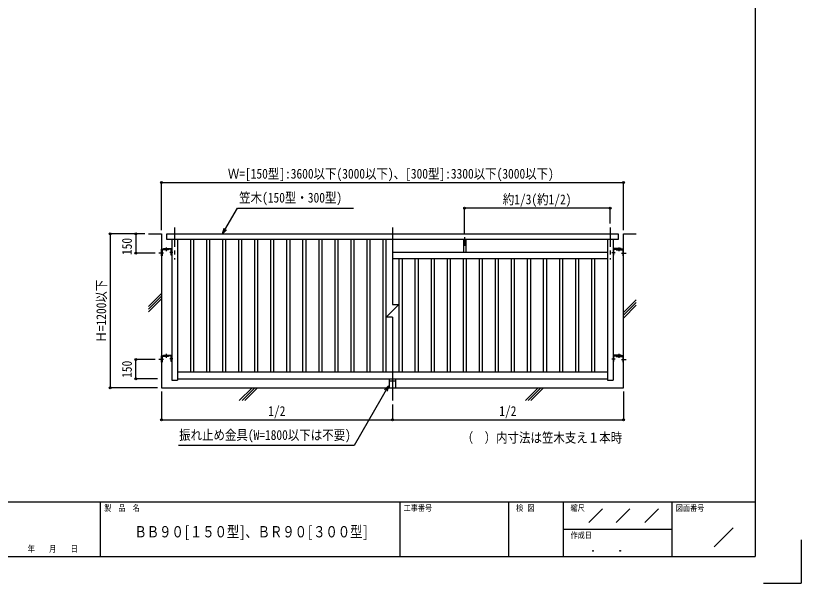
# Model space of a CAD drawing. Units: millimetres on the paper, scale 1:5. Extents: x -210 to 210, y -148 to 148.
# Drawn here: x 6 to 210, y -148.5 to -1 of the extents above; entities that cross this region are included whole.
import ezdxf
from ezdxf.enums import TextEntityAlignment as Align

# ---------------------------------------------------------------- set-up
doc = ezdxf.new("R2010")
doc.units = ezdxf.units.MM
doc.linetypes.add('CHAIN1', pattern=[8, 5, -1, 1, -1])
for name, color, linetype in [('0-1_02', 7, 'Continuous'), ('0-2_03', 6, 'Continuous'), ('1-5_図枠1_1', 7, 'Continuous')]:
    doc.layers.add(name, color=color, linetype=linetype)
doc.styles.add('ＭＳ ゴシック', font='')
doc.styles.add('ＭＳ 明朝', font='')
doc.styles.get('ＭＳ ゴシック').set_extended_font_data('MS Gothic')
doc.styles.get('ＭＳ 明朝').set_extended_font_data('MS Mincho')

msp = doc.modelspace()

# ---------------------------------------------------------------- linework, layer by layer
at = {"layer": '0-1_02', "linetype": 'CHAIN1'}
for p, q in [((47.233, -56.04), (47.233, -64.374)), ((160.399, -56.04), (160.399, -64.374)), ((122.566, -58.57), (122.566, -60.784))]:
    msp.add_line(p, q, dxfattribs=at)
at = {"layer": '0-1_02'}
for p, q in [((103.816, -56.04), (103.816, -76.04)), ((40.483, -57.707), (43.816, -57.707)), ((43.816, -57.707), (43.816, -97.707)), ((45.233, -57.707), (162.399, -57.707)), ((162.399, -57.707), (162.399, -59.207)), ((163.816, -57.707), (167.149, -57.707)), ((163.816, -97.707), (163.816, -57.707)), ((45.033, -61.207), (45.033, -62.207)), ((46.483, -59.207), (46.483, -95.707)), ((47.983, -59.207), (47.983, -95.707)), ((51.333, -59.207), (51.333, -93.674)), ((52.133, -59.207), (52.133, -93.674)), ((55.499, -59.207), (55.499, -93.674)), ((56.299, -59.207), (56.299, -93.674)), ((59.666, -59.207), (59.666, -93.674)), ((60.466, -59.207), (60.466, -93.674)), ((63.833, -59.207), (63.833, -93.674)), ((64.633, -59.207), (64.633, -93.674)), ((67.999, -59.207), (67.999, -93.674)), ((68.799, -59.207), (68.799, -93.674)), ((72.166, -59.207), (72.166, -93.674)), ((72.966, -59.207), (72.966, -93.674)), ((76.333, -59.207), (76.333, -93.674)), ((77.133, -59.207), (77.133, -93.674)), ((80.499, -59.207), (80.499, -93.674)), ((81.299, -59.207), (81.299, -93.674)), ((84.666, -59.207), (84.666, -93.674)), ((85.466, -59.207), (85.466, -93.674)), ((88.833, -59.207), (88.833, -93.674)), ((89.633, -59.207), (89.633, -93.674)), ((92.999, -59.207), (92.999, -93.674)), ((93.799, -59.207), (93.799, -93.674)), ((97.166, -59.207), (97.166, -93.674)), ((97.966, -59.207), (97.966, -93.674)), ((101.333, -59.207), (101.333, -93.674)), ((102.133, -59.207), (102.133, -93.674)), ((122.233, -59.207), (122.233, -62.54)), ((122.899, -59.207), (122.899, -62.54)), ((159.649, -59.207), (159.649, -95.707)), ((161.149, -59.207), (161.149, -95.707)), ((162.599, -61.207), (162.599, -62.207)), ((44.316, -62.707), (43.149, -62.707)), ((46.816, -62.54), (45.983, -62.54)), ((159.649, -62.54), (103.816, -62.54)), ((160.816, -62.54), (161.649, -62.54)), ((163.316, -62.707), (164.483, -62.707)), ((103.816, -64.107), (159.649, -64.107)), ((105.499, -64.107), (105.499, -93.674)), ((106.299, -64.107), (106.299, -93.674)), ((109.666, -64.107), (109.666, -93.674)), ((110.466, -64.107), (110.466, -93.674)), ((113.833, -64.107), (113.833, -93.674)), ((114.633, -64.107), (114.633, -93.674)), ((117.999, -64.107), (117.999, -93.674)), ((118.799, -64.107), (118.799, -93.674)), ((122.166, -64.107), (122.166, -93.674)), ((122.966, -64.107), (122.966, -93.674)), ((126.333, -64.107), (126.333, -93.674)), ((127.133, -64.107), (127.133, -93.674)), ((130.499, -64.107), (130.499, -93.674)), ((131.299, -64.107), (131.299, -93.674)), ((134.666, -64.107), (134.666, -93.674)), ((135.466, -64.107), (135.466, -93.674)), ((138.833, -64.107), (138.833, -93.674)), ((139.633, -64.107), (139.633, -93.674)), ((142.999, -64.107), (142.999, -93.674)), ((143.799, -64.107), (143.799, -93.674)), ((147.166, -64.107), (147.166, -93.674)), ((147.966, -64.107), (147.966, -93.674)), ((151.333, -64.107), (151.333, -93.674)), ((152.133, -64.107), (152.133, -93.674)), ((155.499, -64.107), (155.499, -93.674)), ((156.299, -64.107), (156.299, -93.674)), ((43.816, -73.207), (40.483, -76.54)), ((43.816, -73.914), (40.483, -77.247)), ((43.816, -74.621), (40.483, -77.954)), ((167.149, -74.819), (163.816, -78.152)), ((105.483, -76.04), (102.149, -79.374)), ((103.816, -76.04), (105.483, -76.04)), ((167.149, -75.526), (163.816, -78.86)), ((167.149, -76.233), (163.816, -79.567)), ((103.816, -79.374), (102.149, -79.374)), ((103.816, -79.374), (103.816, -101.04)), ((45.033, -88.874), (45.033, -89.874)), ((162.599, -88.874), (162.599, -89.874)), ((44.316, -90.374), (43.149, -90.374)), ((46.816, -90.207), (45.983, -90.207)), ((160.816, -90.207), (161.649, -90.207)), ((163.316, -90.374), (164.483, -90.374)), ((159.649, -93.674), (47.983, -93.674)), ((46.483, -95.707), (47.983, -95.707)), ((47.983, -95.374), (159.649, -95.374)), ((102.983, -95.374), (102.983, -97.707)), ((102.983, -95.874), (104.649, -95.874)), ((103.816, -94.647), (103.816, -101.04)), ((104.649, -95.374), (104.649, -97.707)), ((159.649, -95.707), (161.149, -95.707)), ((43.816, -97.707), (163.816, -97.707)), ((67.382, -97.707), (64.049, -101.04)), ((68.089, -97.707), (64.756, -101.04)), ((68.796, -97.707), (65.463, -101.04)), ((141.664, -97.707), (138.33, -101.04)), ((142.371, -97.707), (139.037, -101.04)), ((143.078, -97.707), (139.745, -101.04))]:
    msp.add_line(p, q, dxfattribs=at)
msp.add_lwpolyline([(162.399, -59.207), (45.233, -59.207), (45.233, -57.707)], dxfattribs=at)
for points in [[(43.816, -61.707), (45.683, -61.707), (45.683, -61.874), (43.983, -61.874), (43.983, -63.374), (43.816, -63.374)], [(46.483, -61.54), (46.483, -63.207), (46.316, -63.207), (46.316, -61.707), (44.383, -61.707), (44.383, -61.54)], [(161.149, -61.54), (161.149, -63.207), (161.316, -63.207), (161.316, -61.707), (163.249, -61.707), (163.249, -61.54)], [(163.816, -61.707), (161.949, -61.707), (161.949, -61.874), (163.649, -61.874), (163.649, -63.374), (163.816, -63.374)], [(43.816, -89.374), (45.683, -89.374), (45.683, -89.54), (43.983, -89.54), (43.983, -91.04), (43.816, -91.04)], [(46.483, -89.207), (46.483, -90.874), (46.316, -90.874), (46.316, -89.374), (44.383, -89.374), (44.383, -89.207)], [(161.149, -89.207), (161.149, -90.874), (161.316, -90.874), (161.316, -89.374), (163.249, -89.374), (163.249, -89.207)], [(163.816, -89.374), (161.949, -89.374), (161.949, -89.54), (163.649, -89.54), (163.649, -91.04), (163.816, -91.04)]]:
    msp.add_lwpolyline(points, close=True, dxfattribs=at)
at = {"layer": '0-2_03'}
for p, q in [((43.816, -56.707), (43.816, -44.374)), ((43.816, -44.374), (163.816, -44.374)), ((163.816, -56.707), (163.816, -44.374)), ((122.566, -57.57), (122.566, -51.04)), ((160.399, -51.04), (122.566, -51.04)), ((160.399, -55.04), (160.399, -51.04)), ((59.685, -57.707), (60.073, -56.258)), ((59.685, -57.707), (60.745, -56.646)), ((39.483, -57.707), (30.483, -57.707)), ((30.483, -57.707), (30.483, -97.707)), ((39.483, -57.707), (37.149, -57.707)), ((37.149, -57.707), (37.149, -62.707)), ((42.149, -62.707), (37.149, -62.707)), ((42.149, -90.374), (37.149, -90.374)), ((37.149, -95.374), (37.149, -90.374)), ((42.816, -95.374), (37.149, -95.374)), ((42.816, -97.707), (30.483, -97.707)), ((102.823, -97.158), (101.763, -98.219)), ((102.823, -97.158), (102.435, -98.607)), ((43.816, -98.707), (43.816, -106.04)), ((163.816, -98.707), (163.816, -106.04)), ((103.816, -102.04), (103.816, -106.04)), ((103.816, -102.04), (103.816, -106.04)), ((43.816, -106.04), (103.816, -106.04)), ((103.816, -106.04), (163.816, -106.04))]:
    msp.add_line(p, q, dxfattribs=at)
for points in [[(59.685, -57.707), (63.534, -51.04), (93.731, -51.04)], [(102.823, -97.158), (93.846, -112.707), (48.242, -112.707)]]:
    msp.add_lwpolyline(points, dxfattribs=at)
for centre in [(43.816, -44.374), (163.816, -44.374), (122.566, -51.04), (160.399, -51.04), (30.483, -57.707), (37.149, -57.707), (37.149, -62.707), (37.149, -90.374), (37.149, -95.374), (30.483, -97.707), (43.816, -106.04), (103.816, -106.04), (103.816, -106.04), (163.816, -106.04)]:
    msp.add_circle(centre, 0.25, dxfattribs=at)
at = {"layer": '1-5_図枠1_1'}
for p, q in [((198, 136.5), (198, -141.5)), ((-198, -127.359), (198, -127.359)), ((27.929, -127.359), (27.929, -141.5)), ((105.707, -127.359), (105.707, -141.5)), ((133.99, -127.359), (133.99, -141.5)), ((148.131, -127.359), (148.131, -141.5)), ((176.414, -127.359), (176.414, -141.5)), ((154.848, -132.662), (158.384, -129.126)), ((161.919, -132.662), (165.455, -129.126)), ((169.343, -132.662), (172.879, -129.126)), ((148.131, -134.429), (176.414, -134.429)), ((187.374, -139.025), (192.323, -134.076)), ((210, -137.244), (210, -148.5)), ((200.175, -148.5), (210, -148.5))]:
    msp.add_line(p, q, dxfattribs=at)
msp.add_lwpolyline([(-198, 136.5), (-198, -141.5), (198, -141.5)], dxfattribs=at)
for centre in [(155.909, -140.086), (162.98, -140.086)]:
    msp.add_circle(centre, 0.106, dxfattribs=at)

# ---------------------------------------------------------------- texts
at = {"layer": '0-2_03', "style": 'ＭＳ ゴシック', "width": 0.85}
for s, p in [('Ｗ=[150型]:3600以下(3000以下)、[300型]:3300以下(3000以下)', (61.066, -44.124)), ('笠木(150型・300型)', (64.003, -50.344)), ('約1/3(約1/2)', (132.483, -50.79)), ('1/2', (71.566, -105.79)), ('1/2', (131.566, -105.79)), ('振れ止め金具(W=1800以下は不要)', (48.415, -112.011)), ('（\u3000）内寸法は笠木支え１本時', (121.816, -112.707))]:
    msp.add_text(s, height=2.566, dxfattribs=at).set_placement(p, align=Align.BOTTOM_LEFT)
for s, p in [('150', (36.899, -63.208)), ('Ｈ=1200以下', (30.233, -85.957)), ('150', (36.899, -95.124))]:
    msp.add_text(s, height=2.566, rotation=90, dxfattribs=at).set_placement(p, align=Align.BOTTOM_LEFT)
at = {"layer": '1-5_図枠1_1'}
for s, height, style, width, p in [('製\u3000品\u3000名', 1.555, 'ＭＳ 明朝', 0.85, (28.939, -130.187)), ('工事番号', 1.555, 'ＭＳ 明朝', 0.85, (106.717, -130.187)), ('検 図', 1.555, 'ＭＳ 明朝', 0.85, (135.933, -130.187)), ('縮尺', 1.555, 'ＭＳ 明朝', 0.85, (150.074, -130.187)), ('図面番号', 1.555, 'ＭＳ 明朝', 0.85, (177.424, -130.187)), ('ＢＢ９０[１５０型]、ＢＲ９０[３００型]', 2.933, 'ＭＳ ゴシック', 0.8, (36.826, -137.45)), ('作成日', 1.555, 'ＭＳ 明朝', 0.85, (150.074, -137.258)), ('年\u3000\u3000月\u3000\u3000日', 1.659, 'ＭＳ 明朝', 0.8, (9.091, -140.864))]:
    msp.add_text(s, height=height, dxfattribs=dict(at, style=style, width=width)).set_placement(p, align=Align.BOTTOM_LEFT)

doc.saveas('drawing.dxf')
